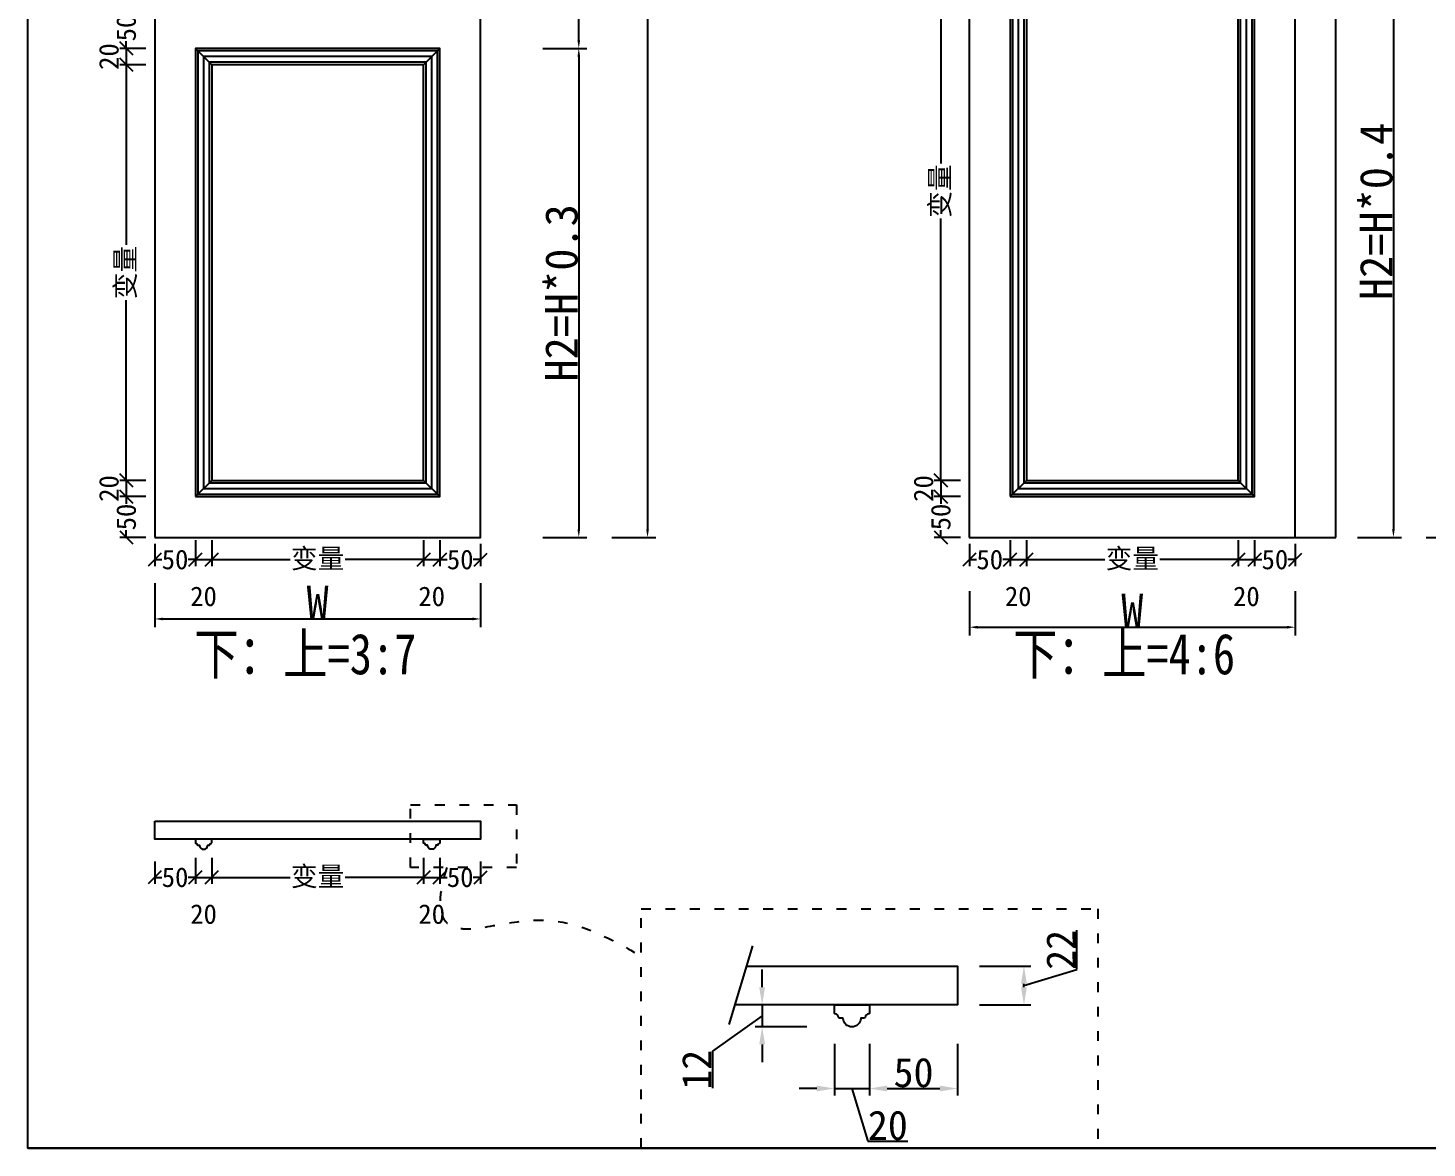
# Model space of a CAD drawing. Header units: millimetres. Extents: x 85186 to 129000, y -77269 to -36327.
# Drawn here: x 110554 to 112271, y -42972 to -41597 of the extents above; entities that cross this region are included whole.
import ezdxf

# ---------------------------------------------------------------- set-up
doc = ezdxf.new("R2010")
doc.units = ezdxf.units.MM
doc.linetypes.add('100', pattern=[30, 12, -18])
doc.styles.add('KLF-1_宋体', font='SimSun.ttf')
doc.styles.get("Standard").update_dxf_attribs({"font": 'SimSun.ttf'})
doc.styles.add('ZB_宋体', font='SimSun.ttf')
doc.styles.add('宋体', font='SimSun.ttf', dxfattribs={"width": 0.8})
doc.dimstyles.new('客来福-8', dxfattribs={"dimscale": 8, "dimtxt": 3, "dimasz": 2, "dimexe": 1, "dimexo": 1, "dimgap": 0.1, "dimtad": 0, "dimtxsty": '宋体', "dimblk": 'OBLIQUE', "dimcen": 2.5, "dimclrd": 256, "dimclre": 256, "dimclrt": 1, "dimadec": 0, "dimazin": 0, "dimtfac": 1, "dimtmove": 2, "dimatfit": 3, "dimldrblk": 'OPEN30', "dimfxl": 3, "dimfxlon": 1, "dimarcsym": 0})
doc.dimstyles.new('客来福标注小', dxfattribs={"dimscale": 20, "dimtxt": 2, "dimasz": 0.5, "dimexe": 0.5, "dimexo": 0, "dimgap": 0.05, "dimtad": 1, "dimdec": 0, "dimzin": 0, "dimdsep": 46, "dimtxsty": 'Standard', "dimcen": 0, "dimclrd": 256, "dimclre": 256, "dimclrt": 256, "dimadec": 0, "dimazin": 0, "dimtfac": 1, "dimtdec": 0, "dimtofl": 0, "dimtmove": 1, "dimatfit": 3, "dimfxl": 2.2, "dimfxlon": 1, "dimtolj": 1, "dimtzin": 0, "dimarcsym": 0})
doc.dimstyles.new('客来福衣柜标注大', dxfattribs={"dimscale": 20, "dimtxt": 2.5, "dimasz": 1.5, "dimexe": 0.6, "dimexo": 0, "dimgap": 0.1, "dimtad": 1, "dimdec": 0, "dimzin": 0, "dimdsep": 46, "dimtxsty": '宋体', "dimcen": 0, "dimclrd": 251, "dimclre": 251, "dimclrt": 256, "dimadec": 0, "dimazin": 0, "dimtfac": 1, "dimtdec": 0, "dimtofl": 0, "dimtmove": 1, "dimatfit": 3, "dimfxl": 3.8, "dimfxlon": 1, "dimtolj": 1, "dimtzin": 0, "dimarcsym": 0})

# ---------------------------------------------------------------- blocks, each defined once
blk = doc.blocks.new('*D2412')
at = {"lineweight": -2, "transparency": 16777216}
for p, q in [((111270, -40222.3), (111324, -40222.3)), ((111314, -40232.3), (111314, -42212.3)), ((111270, -42222.3), (111324, -42222.3))]:
    blk.add_line(p, q, dxfattribs=at)
at = {"transparency": 16777216}
for points in [[(111312.3, -40232.3), (111315.7, -40232.3), (111314, -40222.3)], [(111312.3, -42212.3), (111315.7, -42212.3), (111314, -42222.3)]]:
    blk.add_solid(points, dxfattribs=at)
at = {"layer": 'Defpoints', "color": 0, "transparency": 16777216}
for p in [(111203.5, -40222.3), (111203.5, -42222.3), (111314, -42222.3)]:
    blk.add_point(p, dxfattribs=at)
at = {"transparency": 16777216, "insert": (111293, -41222.3), "char_height": 40, "attachment_point": 5, "rotation": 90, "style": 'ZB_宋体'}
blk.add_mtext('\\A1;H', dxfattribs=at)
blk = doc.blocks.new('*D2413')
at = {"lineweight": -2, "transparency": 16777216}
for p, q in [((111185.6, -41622.3), (111239.6, -41622.3)), ((111229.6, -41632.3), (111229.6, -42212.3)), ((111185.6, -42222.3), (111239.6, -42222.3))]:
    blk.add_line(p, q, dxfattribs=at)
at = {"transparency": 16777216}
for points in [[(111228, -41632.3), (111231.3, -41632.3), (111229.6, -41622.3)], [(111228, -42212.3), (111231.3, -42212.3), (111229.6, -42222.3)]]:
    blk.add_solid(points, dxfattribs=at)
at = {"layer": 'Defpoints', "color": 0, "transparency": 16777216}
for p in [(111089.1, -41622.3), (111159.1, -42222.3), (111229.6, -42222.3)]:
    blk.add_point(p, dxfattribs=at)
at = {"transparency": 16777216, "insert": (111208.6, -41922.3), "char_height": 40, "attachment_point": 5, "rotation": 90, "style": 'ZB_宋体'}
blk.add_mtext('\\A1;H2=H*0.3', dxfattribs=at)
blk = doc.blocks.new('*D2414')
at = {"lineweight": -2, "transparency": 16777216}
for p, q in [((111185.6, -40222.3), (111239.6, -40222.3)), ((111229.6, -41612.3), (111229.6, -40232.3)), ((111185.6, -41622.3), (111239.6, -41622.3))]:
    blk.add_line(p, q, dxfattribs=at)
at = {"transparency": 16777216}
for points in [[(111228, -40232.3), (111231.3, -40232.3), (111229.6, -40222.3)], [(111228, -41612.3), (111231.3, -41612.3), (111229.6, -41622.3)]]:
    blk.add_solid(points, dxfattribs=at)
at = {"layer": 'Defpoints', "color": 0, "transparency": 16777216}
for p in [(111089.1, -40222.3), (111229.6, -40222.3), (111089.1, -41622.3)]:
    blk.add_point(p, dxfattribs=at)
at = {"transparency": 16777216, "insert": (111208.6, -40922.3), "char_height": 40, "attachment_point": 5, "rotation": 90, "style": 'ZB_宋体'}
blk.add_mtext('\\A1;H1=H*0.7', dxfattribs=at)
blk = doc.blocks.new('*D2415')
at = {"lineweight": -2, "transparency": 16777216}
for p, q in [((110709.1, -42278.4), (110709.1, -42332.4)), ((111109.1, -42278.4), (111109.1, -42332.4)), ((110719.1, -42322.4), (111099.1, -42322.4))]:
    blk.add_line(p, q, dxfattribs=at)
at = {"transparency": 16777216}
for points in [[(110719.1, -42320.7), (110719.1, -42324.1), (110709.1, -42322.4)], [(111099.1, -42320.7), (111099.1, -42324.1), (111109.1, -42322.4)]]:
    blk.add_solid(points, dxfattribs=at)
at = {"layer": 'Defpoints', "color": 0, "transparency": 16777216}
for p in [(110709.1, -42150), (111109.1, -42150), (111109.1, -42322.4)]:
    blk.add_point(p, dxfattribs=at)
at = {"transparency": 16777216, "insert": (110909.1, -42301.4), "char_height": 40, "attachment_point": 5}
blk.add_mtext('\\A1;W', dxfattribs=at)
blk = doc.blocks.new('*D2416')
at = {"lineweight": -2, "transparency": 16777216}
for p, q in [((112269.8, -40222.3), (112323.8, -40222.3)), ((112313.8, -40232.3), (112313.8, -42212.3)), ((112269.8, -42222.3), (112323.8, -42222.3))]:
    blk.add_line(p, q, dxfattribs=at)
at = {"transparency": 16777216}
for points in [[(112312.2, -40232.3), (112315.5, -40232.3), (112313.8, -40222.3)], [(112312.2, -42212.3), (112315.5, -42212.3), (112313.8, -42222.3)]]:
    blk.add_solid(points, dxfattribs=at)
at = {"layer": 'Defpoints', "color": 0, "transparency": 16777216}
for p in [(112203.3, -40222.3), (112203.3, -42222.3), (112313.8, -42222.3)]:
    blk.add_point(p, dxfattribs=at)
at = {"transparency": 16777216, "insert": (112292.8, -41222.3), "char_height": 40, "attachment_point": 5, "rotation": 90, "style": 'ZB_宋体'}
blk.add_mtext('\\A1;H', dxfattribs=at)
blk = doc.blocks.new('*D2417')
at = {"lineweight": -2, "transparency": 16777216}
for p, q in [((112185.5, -41422.3), (112239.5, -41422.3)), ((112229.5, -41432.3), (112229.5, -42212.3)), ((112185.5, -42222.3), (112239.5, -42222.3))]:
    blk.add_line(p, q, dxfattribs=at)
at = {"transparency": 16777216}
for points in [[(112227.8, -41432.3), (112231.1, -41432.3), (112229.5, -41422.3)], [(112227.8, -42212.3), (112231.1, -42212.3), (112229.5, -42222.3)]]:
    blk.add_solid(points, dxfattribs=at)
at = {"layer": 'Defpoints', "color": 0, "transparency": 16777216}
for p in [(112089, -41422.3), (112159, -42222.3), (112229.5, -42222.3)]:
    blk.add_point(p, dxfattribs=at)
at = {"transparency": 16777216, "insert": (112208.5, -41822.3), "char_height": 40, "attachment_point": 5, "rotation": 90, "style": 'ZB_宋体'}
blk.add_mtext('\\A1;H2=H*0.4', dxfattribs=at)
blk = doc.blocks.new('*D2419')
at = {"lineweight": -2, "transparency": 16777216}
for p, q in [((111709, -42288.5), (111709, -42342.5)), ((112109, -42288.5), (112109, -42342.5)), ((111719, -42332.5), (112099, -42332.5))]:
    blk.add_line(p, q, dxfattribs=at)
at = {"transparency": 16777216}
for points in [[(111719, -42330.9), (111719, -42334.2), (111709, -42332.5)], [(112099, -42330.9), (112099, -42334.2), (112109, -42332.5)]]:
    blk.add_solid(points, dxfattribs=at)
at = {"layer": 'Defpoints', "color": 0, "transparency": 16777216}
for p in [(111709, -42160.2), (112109, -42160.2), (112109, -42332.5)]:
    blk.add_point(p, dxfattribs=at)
at = {"transparency": 16777216, "insert": (111909, -42311.5), "char_height": 40, "attachment_point": 5}
blk.add_mtext('\\A1;W', dxfattribs=at)
blk = doc.blocks.new('_Oblique')
at = {"color": 0, "linetype": 'ByBlock', "lineweight": -2}
blk.add_line((-0.5, -0.5), (0.5, 0.5), dxfattribs=at)
blk = doc.blocks.new('*D2425')
at = {"lineweight": -2, "transparency": 16777216}
for p, q in [((110698.2, -41622.3), (110666.2, -41622.3)), ((110674.2, -41622.3), (110674.2, -41642.3)), ((110698.2, -41642.3), (110666.2, -41642.3))]:
    blk.add_line(p, q, dxfattribs=at)
at = {"layer": 'Defpoints', "color": 0, "transparency": 16777216}
for p in [(110753.3, -41622.3), (110674.2, -41642.3), (110766.7, -41642.3)]:
    blk.add_point(p, dxfattribs=at)
at = {"lineweight": -2, "transparency": 16777216, "xscale": 16, "yscale": 16, "zscale": 16}
for p, rotation in [((110674.2, -41622.3), 90), ((110674.2, -41642.3), 270)]:
    blk.add_blockref('_Oblique', p, dxfattribs=dict(at, rotation=rotation))
at = {"color": 1, "transparency": 16777216, "insert": (110653, -41632.3), "char_height": 24, "attachment_point": 5, "rotation": 90, "style": 'KLF-1_宋体'}
blk.add_mtext('20', dxfattribs=at)
blk = doc.blocks.new('_Open30')
at = {"color": 0, "linetype": 'ByBlock', "lineweight": -2}
for p, q in [((-1, 0.27), (0, 0)), ((0, 0), (-1, -0.27)), ((0, 0), (-1, 0))]:
    blk.add_line(p, q, dxfattribs=at)
blk = doc.blocks.new('*D2426')
at = {"lineweight": -2, "transparency": 16777216}
for p, q in [((110698.2, -41642.3), (110666.2, -41642.3)), ((110674.2, -41642.3), (110674.2, -41863.5)), ((110674.2, -42152.3), (110674.2, -41931.1)), ((110698.2, -42152.3), (110666.2, -42152.3))]:
    blk.add_line(p, q, dxfattribs=at)
at = {"layer": 'Defpoints', "color": 0, "transparency": 16777216}
for p in [(110766.7, -41642.3), (110674.2, -42152.3), (110766.7, -42152.3)]:
    blk.add_point(p, dxfattribs=at)
at = {"lineweight": -2, "transparency": 16777216, "xscale": 16, "yscale": 16, "zscale": 16}
for p, rotation in [((110674.2, -41642.3), 90), ((110674.2, -42152.3), 270)]:
    blk.add_blockref('_Oblique', p, dxfattribs=dict(at, rotation=rotation))
at = {"color": 1, "transparency": 16777216, "insert": (110674.2, -41897.3), "char_height": 24, "attachment_point": 5, "rotation": 90, "style": 'KLF-1_宋体'}
blk.add_mtext('变量', dxfattribs=at)
blk = doc.blocks.new('*D2427')
at = {"lineweight": -2, "transparency": 16777216}
for p, q in [((110698.2, -42152.3), (110666.2, -42152.3)), ((110674.2, -42152.3), (110674.2, -42172.3)), ((110698.2, -42172.3), (110666.2, -42172.3))]:
    blk.add_line(p, q, dxfattribs=at)
at = {"layer": 'Defpoints', "color": 0, "transparency": 16777216}
for p in [(110766.7, -42152.3), (110674.2, -42172.3), (110768.9, -42172.3)]:
    blk.add_point(p, dxfattribs=at)
at = {"lineweight": -2, "transparency": 16777216, "xscale": 16, "yscale": 16, "zscale": 16}
for p, rotation in [((110674.2, -42152.3), 90), ((110674.2, -42172.3), 270)]:
    blk.add_blockref('_Oblique', p, dxfattribs=dict(at, rotation=rotation))
at = {"color": 1, "transparency": 16777216, "insert": (110653, -42162.3), "char_height": 24, "attachment_point": 5, "rotation": 90, "style": 'KLF-1_宋体'}
blk.add_mtext('20', dxfattribs=at)
blk = doc.blocks.new('*D2428')
at = {"lineweight": -2, "transparency": 16777216}
for p, q in [((110698.2, -42172.3), (110666.2, -42172.3)), ((110674.2, -42172.3), (110674.2, -42181.2)), ((110698.2, -42222.3), (110666.2, -42222.3)), ((110674.2, -42222.3), (110674.2, -42213.4))]:
    blk.add_line(p, q, dxfattribs=at)
at = {"layer": 'Defpoints', "color": 0, "transparency": 16777216}
for p in [(110768.9, -42172.3), (110674.2, -42222.3), (110761.1, -42222.3)]:
    blk.add_point(p, dxfattribs=at)
at = {"lineweight": -2, "transparency": 16777216, "xscale": 16, "yscale": 16, "zscale": 16}
for p, rotation in [((110674.2, -42172.3), 90), ((110674.2, -42222.3), 270)]:
    blk.add_blockref('_Oblique', p, dxfattribs=dict(at, rotation=rotation))
at = {"color": 1, "transparency": 16777216, "insert": (110674.2, -42197.3), "char_height": 24, "attachment_point": 5, "rotation": 90, "style": 'KLF-1_宋体'}
blk.add_mtext('50', dxfattribs=at)
blk = doc.blocks.new('*D2429')
at = {"lineweight": -2, "transparency": 16777216}
for p, q in [((110709.1, -42230.3), (110709.1, -42257.6)), ((110759.1, -42225.6), (110759.1, -42257.6)), ((110709.1, -42249.6), (110718, -42249.6)), ((110759.1, -42249.6), (110750.2, -42249.6))]:
    blk.add_line(p, q, dxfattribs=at)
at = {"layer": 'Defpoints', "color": 0, "transparency": 16777216}
for p in [(110759.1, -42172.3), (110709.1, -42222.3), (110759.1, -42249.6)]:
    blk.add_point(p, dxfattribs=at)
at = {"lineweight": -2, "transparency": 16777216, "xscale": 16, "yscale": 16, "zscale": 16, "rotation": 180}
blk.add_blockref('_Oblique', (110709.1, -42249.6), dxfattribs=at)
at = {"lineweight": -2, "transparency": 16777216, "xscale": 16, "yscale": 16, "zscale": 16}
blk.add_blockref('_Oblique', (110759.1, -42249.6), dxfattribs=at)
at = {"color": 1, "transparency": 16777216, "insert": (110734.1, -42249.6), "char_height": 24, "attachment_point": 5, "style": 'KLF-1_宋体'}
blk.add_mtext('50', dxfattribs=at)
blk = doc.blocks.new('*D2430')
at = {"lineweight": -2, "transparency": 16777216}
for p, q in [((110759.1, -42225.6), (110759.1, -42257.6)), ((110779.1, -42225.6), (110779.1, -42257.6)), ((110759.1, -42249.6), (110779.1, -42249.6))]:
    blk.add_line(p, q, dxfattribs=at)
at = {"layer": 'Defpoints', "color": 0, "transparency": 16777216}
for p in [(110779.1, -42152.3), (110759.1, -42172.3), (110779.1, -42249.6)]:
    blk.add_point(p, dxfattribs=at)
at = {"lineweight": -2, "transparency": 16777216, "xscale": 16, "yscale": 16, "zscale": 16, "rotation": 180}
blk.add_blockref('_Oblique', (110759.1, -42249.6), dxfattribs=at)
at = {"lineweight": -2, "transparency": 16777216, "xscale": 16, "yscale": 16, "zscale": 16}
blk.add_blockref('_Oblique', (110779.1, -42249.6), dxfattribs=at)
at = {"color": 1, "transparency": 16777216, "insert": (110769.1, -42294.8), "char_height": 24, "attachment_point": 5, "style": 'KLF-1_宋体'}
blk.add_mtext('20', dxfattribs=at)
blk = doc.blocks.new('*D2431')
at = {"lineweight": -2, "transparency": 16777216}
for p, q in [((110779.1, -42225.6), (110779.1, -42257.6)), ((111039.1, -42225.6), (111039.1, -42257.6)), ((110779.1, -42249.6), (110875.3, -42249.6)), ((111039.1, -42249.6), (110942.9, -42249.6))]:
    blk.add_line(p, q, dxfattribs=at)
at = {"layer": 'Defpoints', "color": 0, "transparency": 16777216}
for p in [(110779.1, -42152.3), (111039.1, -42152.3), (111039.1, -42249.6)]:
    blk.add_point(p, dxfattribs=at)
at = {"lineweight": -2, "transparency": 16777216, "xscale": 16, "yscale": 16, "zscale": 16, "rotation": 180}
blk.add_blockref('_Oblique', (110779.1, -42249.6), dxfattribs=at)
at = {"lineweight": -2, "transparency": 16777216, "xscale": 16, "yscale": 16, "zscale": 16}
blk.add_blockref('_Oblique', (111039.1, -42249.6), dxfattribs=at)
at = {"color": 1, "transparency": 16777216, "insert": (110909.1, -42249.6), "char_height": 24, "attachment_point": 5, "style": 'KLF-1_宋体'}
blk.add_mtext('变量', dxfattribs=at)
blk = doc.blocks.new('*D2432')
at = {"lineweight": -2, "transparency": 16777216}
for p, q in [((111039.1, -42225.6), (111039.1, -42257.6)), ((111059.1, -42225.6), (111059.1, -42257.6)), ((111039.1, -42249.6), (111059.1, -42249.6))]:
    blk.add_line(p, q, dxfattribs=at)
at = {"layer": 'Defpoints', "color": 0, "transparency": 16777216}
for p in [(111039.1, -42152.3), (111059.1, -42172.3), (111059.1, -42249.6)]:
    blk.add_point(p, dxfattribs=at)
at = {"lineweight": -2, "transparency": 16777216, "xscale": 16, "yscale": 16, "zscale": 16, "rotation": 180}
blk.add_blockref('_Oblique', (111039.1, -42249.6), dxfattribs=at)
at = {"lineweight": -2, "transparency": 16777216, "xscale": 16, "yscale": 16, "zscale": 16}
blk.add_blockref('_Oblique', (111059.1, -42249.6), dxfattribs=at)
at = {"color": 1, "transparency": 16777216, "insert": (111049.1, -42294.8), "char_height": 24, "attachment_point": 5, "style": 'KLF-1_宋体'}
blk.add_mtext('20', dxfattribs=at)
blk = doc.blocks.new('*D2433')
at = {"lineweight": -2, "transparency": 16777216}
for p, q in [((111059.1, -42225.6), (111059.1, -42257.6)), ((111109.1, -42230.3), (111109.1, -42257.6)), ((111059.1, -42249.6), (111068, -42249.6)), ((111109.1, -42249.6), (111100.2, -42249.6))]:
    blk.add_line(p, q, dxfattribs=at)
at = {"layer": 'Defpoints', "color": 0, "transparency": 16777216}
for p in [(111059.1, -42172.3), (111109.1, -42222.3), (111109.1, -42249.6)]:
    blk.add_point(p, dxfattribs=at)
at = {"lineweight": -2, "transparency": 16777216, "xscale": 16, "yscale": 16, "zscale": 16, "rotation": 180}
blk.add_blockref('_Oblique', (111059.1, -42249.6), dxfattribs=at)
at = {"lineweight": -2, "transparency": 16777216, "xscale": 16, "yscale": 16, "zscale": 16}
blk.add_blockref('_Oblique', (111109.1, -42249.6), dxfattribs=at)
at = {"color": 1, "transparency": 16777216, "insert": (111084.1, -42249.6), "char_height": 24, "attachment_point": 5, "style": 'KLF-1_宋体'}
blk.add_mtext('50', dxfattribs=at)
blk = doc.blocks.new('*D2434')
at = {"lineweight": -2, "transparency": 16777216}
for p, q in [((110759.1, -42615.5), (110759.1, -42647.5)), ((110709.1, -42620.2), (110709.1, -42647.5)), ((110709.1, -42639.5), (110718, -42639.5)), ((110759.1, -42639.5), (110750.2, -42639.5))]:
    blk.add_line(p, q, dxfattribs=at)
at = {"layer": 'Defpoints', "color": 0, "transparency": 16777216}
for p in [(110759.1, -42562.2), (110709.1, -42612.2), (110759.1, -42639.5)]:
    blk.add_point(p, dxfattribs=at)
at = {"lineweight": -2, "transparency": 16777216, "xscale": 16, "yscale": 16, "zscale": 16, "rotation": 180}
blk.add_blockref('_Oblique', (110709.1, -42639.5), dxfattribs=at)
at = {"lineweight": -2, "transparency": 16777216, "xscale": 16, "yscale": 16, "zscale": 16}
blk.add_blockref('_Oblique', (110759.1, -42639.5), dxfattribs=at)
at = {"color": 1, "transparency": 16777216, "insert": (110734.1, -42639.5), "char_height": 24, "attachment_point": 5, "style": 'KLF-1_宋体'}
blk.add_mtext('50', dxfattribs=at)
blk = doc.blocks.new('*D2435')
at = {"lineweight": -2, "transparency": 16777216}
for p, q in [((110759.1, -42615.5), (110759.1, -42647.5)), ((110779.1, -42615.5), (110779.1, -42647.5)), ((110759.1, -42639.5), (110779.1, -42639.5))]:
    blk.add_line(p, q, dxfattribs=at)
at = {"layer": 'Defpoints', "color": 0, "transparency": 16777216}
for p in [(110779.1, -42542.2), (110759.1, -42562.2), (110779.1, -42639.5)]:
    blk.add_point(p, dxfattribs=at)
at = {"lineweight": -2, "transparency": 16777216, "xscale": 16, "yscale": 16, "zscale": 16, "rotation": 180}
blk.add_blockref('_Oblique', (110759.1, -42639.5), dxfattribs=at)
at = {"lineweight": -2, "transparency": 16777216, "xscale": 16, "yscale": 16, "zscale": 16}
blk.add_blockref('_Oblique', (110779.1, -42639.5), dxfattribs=at)
at = {"color": 1, "transparency": 16777216, "insert": (110769.1, -42684.7), "char_height": 24, "attachment_point": 5, "style": 'KLF-1_宋体'}
blk.add_mtext('20', dxfattribs=at)
blk = doc.blocks.new('*D2436')
at = {"lineweight": -2, "transparency": 16777216}
for p, q in [((110779.1, -42615.5), (110779.1, -42647.5)), ((111039.1, -42615.5), (111039.1, -42647.5)), ((110779.1, -42639.5), (110875.3, -42639.5)), ((111039.1, -42639.5), (110942.9, -42639.5))]:
    blk.add_line(p, q, dxfattribs=at)
at = {"layer": 'Defpoints', "color": 0, "transparency": 16777216}
for p in [(110779.1, -42542.2), (111039.1, -42542.2), (111039.1, -42639.5)]:
    blk.add_point(p, dxfattribs=at)
at = {"lineweight": -2, "transparency": 16777216, "xscale": 16, "yscale": 16, "zscale": 16, "rotation": 180}
blk.add_blockref('_Oblique', (110779.1, -42639.5), dxfattribs=at)
at = {"lineweight": -2, "transparency": 16777216, "xscale": 16, "yscale": 16, "zscale": 16}
blk.add_blockref('_Oblique', (111039.1, -42639.5), dxfattribs=at)
at = {"color": 1, "transparency": 16777216, "insert": (110909.1, -42639.5), "char_height": 24, "attachment_point": 5, "style": 'KLF-1_宋体'}
blk.add_mtext('变量', dxfattribs=at)
blk = doc.blocks.new('*D2437')
at = {"lineweight": -2, "transparency": 16777216}
for p, q in [((111039.1, -42615.5), (111039.1, -42647.5)), ((111059.1, -42615.5), (111059.1, -42647.5)), ((111039.1, -42639.5), (111059.1, -42639.5))]:
    blk.add_line(p, q, dxfattribs=at)
at = {"layer": 'Defpoints', "color": 0, "transparency": 16777216}
for p in [(111039.1, -42542.2), (111059.1, -42562.2), (111059.1, -42639.5)]:
    blk.add_point(p, dxfattribs=at)
at = {"lineweight": -2, "transparency": 16777216, "xscale": 16, "yscale": 16, "zscale": 16, "rotation": 180}
blk.add_blockref('_Oblique', (111039.1, -42639.5), dxfattribs=at)
at = {"lineweight": -2, "transparency": 16777216, "xscale": 16, "yscale": 16, "zscale": 16}
blk.add_blockref('_Oblique', (111059.1, -42639.5), dxfattribs=at)
at = {"color": 1, "transparency": 16777216, "insert": (111049.1, -42684.7), "char_height": 24, "attachment_point": 5, "style": 'KLF-1_宋体'}
blk.add_mtext('20', dxfattribs=at)
blk = doc.blocks.new('*D2438')
at = {"lineweight": -2, "transparency": 16777216}
for p, q in [((111059.1, -42615.5), (111059.1, -42647.5)), ((111109.1, -42620.2), (111109.1, -42647.5)), ((111059.1, -42639.5), (111068, -42639.5)), ((111109.1, -42639.5), (111100.2, -42639.5))]:
    blk.add_line(p, q, dxfattribs=at)
at = {"layer": 'Defpoints', "color": 0, "transparency": 16777216}
for p in [(111059.1, -42562.2), (111109.1, -42612.2), (111109.1, -42639.5)]:
    blk.add_point(p, dxfattribs=at)
at = {"lineweight": -2, "transparency": 16777216, "xscale": 16, "yscale": 16, "zscale": 16, "rotation": 180}
blk.add_blockref('_Oblique', (111059.1, -42639.5), dxfattribs=at)
at = {"lineweight": -2, "transparency": 16777216, "xscale": 16, "yscale": 16, "zscale": 16}
blk.add_blockref('_Oblique', (111109.1, -42639.5), dxfattribs=at)
at = {"color": 1, "transparency": 16777216, "insert": (111084.1, -42639.5), "char_height": 24, "attachment_point": 5, "style": 'KLF-1_宋体'}
blk.add_mtext('50', dxfattribs=at)
blk = doc.blocks.new('*D2439')
at = {"lineweight": -2, "transparency": 16777216}
for p, q in [((110698.2, -41572.3), (110666.2, -41572.3)), ((110674.2, -41572.3), (110674.2, -41581.2)), ((110698.2, -41622.3), (110666.2, -41622.3)), ((110674.2, -41622.3), (110674.2, -41613.4))]:
    blk.add_line(p, q, dxfattribs=at)
at = {"layer": 'Defpoints', "color": 0, "transparency": 16777216}
for p in [(110759.1, -41572.3), (110674.2, -41622.3), (110759.1, -41622.3)]:
    blk.add_point(p, dxfattribs=at)
at = {"lineweight": -2, "transparency": 16777216, "xscale": 16, "yscale": 16, "zscale": 16}
for p, rotation in [((110674.2, -41572.3), 90), ((110674.2, -41622.3), 270)]:
    blk.add_blockref('_Oblique', p, dxfattribs=dict(at, rotation=rotation))
at = {"color": 1, "transparency": 16777216, "insert": (110674.2, -41597.3), "char_height": 24, "attachment_point": 5, "rotation": 90, "style": 'KLF-1_宋体'}
blk.add_mtext('50', dxfattribs=at)
blk = doc.blocks.new('*D2443')
at = {"lineweight": -2, "transparency": 16777216}
for p, q in [((111698, -41442.3), (111666, -41442.3)), ((111674, -41442.3), (111674, -41763.5)), ((111674, -42152.3), (111674, -41831.1)), ((111698, -42152.3), (111666, -42152.3))]:
    blk.add_line(p, q, dxfattribs=at)
at = {"layer": 'Defpoints', "color": 0, "transparency": 16777216}
for p in [(111766.5, -41442.3), (111674, -42152.3), (111766.5, -42152.3)]:
    blk.add_point(p, dxfattribs=at)
at = {"lineweight": -2, "transparency": 16777216, "xscale": 16, "yscale": 16, "zscale": 16}
for p, rotation in [((111674, -41442.3), 90), ((111674, -42152.3), 270)]:
    blk.add_blockref('_Oblique', p, dxfattribs=dict(at, rotation=rotation))
at = {"color": 1, "transparency": 16777216, "insert": (111674, -41797.3), "char_height": 24, "attachment_point": 5, "rotation": 90, "style": 'KLF-1_宋体'}
blk.add_mtext('变量', dxfattribs=at)
blk = doc.blocks.new('*D2444')
at = {"lineweight": -2, "transparency": 16777216}
for p, q in [((111698, -42152.3), (111666, -42152.3)), ((111674, -42152.3), (111674, -42172.3)), ((111698, -42172.3), (111666, -42172.3))]:
    blk.add_line(p, q, dxfattribs=at)
at = {"layer": 'Defpoints', "color": 0, "transparency": 16777216}
for p in [(111766.5, -42152.3), (111674, -42172.3), (111768.8, -42172.3)]:
    blk.add_point(p, dxfattribs=at)
at = {"lineweight": -2, "transparency": 16777216, "xscale": 16, "yscale": 16, "zscale": 16}
for p, rotation in [((111674, -42152.3), 90), ((111674, -42172.3), 270)]:
    blk.add_blockref('_Oblique', p, dxfattribs=dict(at, rotation=rotation))
at = {"color": 1, "transparency": 16777216, "insert": (111652.8, -42162.3), "char_height": 24, "attachment_point": 5, "rotation": 90, "style": 'KLF-1_宋体'}
blk.add_mtext('20', dxfattribs=at)
blk = doc.blocks.new('*D2445')
at = {"lineweight": -2, "transparency": 16777216}
for p, q in [((111698, -42172.3), (111666, -42172.3)), ((111674, -42172.3), (111674, -42181.2)), ((111698, -42222.3), (111666, -42222.3)), ((111674, -42222.3), (111674, -42213.4))]:
    blk.add_line(p, q, dxfattribs=at)
at = {"layer": 'Defpoints', "color": 0, "transparency": 16777216}
for p in [(111768.8, -42172.3), (111674, -42222.3), (111761, -42222.3)]:
    blk.add_point(p, dxfattribs=at)
at = {"lineweight": -2, "transparency": 16777216, "xscale": 16, "yscale": 16, "zscale": 16}
for p, rotation in [((111674, -42172.3), 90), ((111674, -42222.3), 270)]:
    blk.add_blockref('_Oblique', p, dxfattribs=dict(at, rotation=rotation))
at = {"color": 1, "transparency": 16777216, "insert": (111674, -42197.3), "char_height": 24, "attachment_point": 5, "rotation": 90, "style": 'KLF-1_宋体'}
blk.add_mtext('50', dxfattribs=at)
blk = doc.blocks.new('*D2446')
at = {"lineweight": -2, "transparency": 16777216}
for p, q in [((111709, -42230.3), (111709, -42257.6)), ((111759, -42225.6), (111759, -42257.6)), ((111709, -42249.6), (111717.9, -42249.6)), ((111759, -42249.6), (111750, -42249.6))]:
    blk.add_line(p, q, dxfattribs=at)
at = {"layer": 'Defpoints', "color": 0, "transparency": 16777216}
for p in [(111759, -42172.3), (111709, -42222.3), (111759, -42249.6)]:
    blk.add_point(p, dxfattribs=at)
at = {"lineweight": -2, "transparency": 16777216, "xscale": 16, "yscale": 16, "zscale": 16, "rotation": 180}
blk.add_blockref('_Oblique', (111709, -42249.6), dxfattribs=at)
at = {"lineweight": -2, "transparency": 16777216, "xscale": 16, "yscale": 16, "zscale": 16}
blk.add_blockref('_Oblique', (111759, -42249.6), dxfattribs=at)
at = {"color": 1, "transparency": 16777216, "insert": (111734, -42249.6), "char_height": 24, "attachment_point": 5, "style": 'KLF-1_宋体'}
blk.add_mtext('50', dxfattribs=at)
blk = doc.blocks.new('*D2447')
at = {"lineweight": -2, "transparency": 16777216}
for p, q in [((111759, -42225.6), (111759, -42257.6)), ((111779, -42225.6), (111779, -42257.6)), ((111759, -42249.6), (111779, -42249.6))]:
    blk.add_line(p, q, dxfattribs=at)
at = {"layer": 'Defpoints', "color": 0, "transparency": 16777216}
for p in [(111779, -42152.3), (111759, -42172.3), (111779, -42249.6)]:
    blk.add_point(p, dxfattribs=at)
at = {"lineweight": -2, "transparency": 16777216, "xscale": 16, "yscale": 16, "zscale": 16, "rotation": 180}
blk.add_blockref('_Oblique', (111759, -42249.6), dxfattribs=at)
at = {"lineweight": -2, "transparency": 16777216, "xscale": 16, "yscale": 16, "zscale": 16}
blk.add_blockref('_Oblique', (111779, -42249.6), dxfattribs=at)
at = {"color": 1, "transparency": 16777216, "insert": (111769, -42294.8), "char_height": 24, "attachment_point": 5, "style": 'KLF-1_宋体'}
blk.add_mtext('20', dxfattribs=at)
blk = doc.blocks.new('*D2448')
at = {"lineweight": -2, "transparency": 16777216}
for p, q in [((111779, -42225.6), (111779, -42257.6)), ((112039, -42225.6), (112039, -42257.6)), ((111779, -42249.6), (111875.2, -42249.6)), ((112039, -42249.6), (111942.7, -42249.6))]:
    blk.add_line(p, q, dxfattribs=at)
at = {"layer": 'Defpoints', "color": 0, "transparency": 16777216}
for p in [(111779, -42152.3), (112039, -42152.3), (112039, -42249.6)]:
    blk.add_point(p, dxfattribs=at)
at = {"lineweight": -2, "transparency": 16777216, "xscale": 16, "yscale": 16, "zscale": 16, "rotation": 180}
blk.add_blockref('_Oblique', (111779, -42249.6), dxfattribs=at)
at = {"lineweight": -2, "transparency": 16777216, "xscale": 16, "yscale": 16, "zscale": 16}
blk.add_blockref('_Oblique', (112039, -42249.6), dxfattribs=at)
at = {"color": 1, "transparency": 16777216, "insert": (111909, -42249.6), "char_height": 24, "attachment_point": 5, "style": 'KLF-1_宋体'}
blk.add_mtext('变量', dxfattribs=at)
blk = doc.blocks.new('*D2449')
at = {"lineweight": -2, "transparency": 16777216}
for p, q in [((112039, -42225.6), (112039, -42257.6)), ((112059, -42225.6), (112059, -42257.6)), ((112039, -42249.6), (112059, -42249.6))]:
    blk.add_line(p, q, dxfattribs=at)
at = {"layer": 'Defpoints', "color": 0, "transparency": 16777216}
for p in [(112039, -42152.3), (112059, -42172.3), (112059, -42249.6)]:
    blk.add_point(p, dxfattribs=at)
at = {"lineweight": -2, "transparency": 16777216, "xscale": 16, "yscale": 16, "zscale": 16, "rotation": 180}
blk.add_blockref('_Oblique', (112039, -42249.6), dxfattribs=at)
at = {"lineweight": -2, "transparency": 16777216, "xscale": 16, "yscale": 16, "zscale": 16}
blk.add_blockref('_Oblique', (112059, -42249.6), dxfattribs=at)
at = {"color": 1, "transparency": 16777216, "insert": (112049, -42294.8), "char_height": 24, "attachment_point": 5, "style": 'KLF-1_宋体'}
blk.add_mtext('20', dxfattribs=at)
blk = doc.blocks.new('*D2450')
at = {"lineweight": -2, "transparency": 16777216}
for p, q in [((112059, -42225.6), (112059, -42257.6)), ((112109, -42230.3), (112109, -42257.6)), ((112059, -42249.6), (112067.9, -42249.6)), ((112109, -42249.6), (112100, -42249.6))]:
    blk.add_line(p, q, dxfattribs=at)
at = {"layer": 'Defpoints', "color": 0, "transparency": 16777216}
for p in [(112059, -42172.3), (112109, -42222.3), (112109, -42249.6)]:
    blk.add_point(p, dxfattribs=at)
at = {"lineweight": -2, "transparency": 16777216, "xscale": 16, "yscale": 16, "zscale": 16, "rotation": 180}
blk.add_blockref('_Oblique', (112059, -42249.6), dxfattribs=at)
at = {"lineweight": -2, "transparency": 16777216, "xscale": 16, "yscale": 16, "zscale": 16}
blk.add_blockref('_Oblique', (112109, -42249.6), dxfattribs=at)
at = {"color": 1, "transparency": 16777216, "insert": (112084, -42249.6), "char_height": 24, "attachment_point": 5, "style": 'KLF-1_宋体'}
blk.add_mtext('50', dxfattribs=at)
blk = doc.blocks.new('fsddss')
at = {"color": 253}
blk.add_line((472348.54, -312262.9), (472335.19, -312307.57), dxfattribs=at)
blk.add_lwpolyline([(472345.08, -312274.47), (472465.14, -312274.47), (472465.14, -312296.47), (472338.51, -312296.47)])
at = {"color": 252}
blk.add_lwpolyline([(472400.15, -312304.34, 0.392661), (472399.75, -312303.97), (472398.02, -312303.97, -0.379194), (472397.62, -312303.62, 0.344968), (472395.49, -312301.48, -0.379194), (472395.14, -312301.09), (472395.14, -312296.47), (472415.14, -312296.47), (472415.14, -312301.1, -0.370694), (472414.8, -312301.5, 0.328374), (472412.67, -312303.63, -0.370694), (472412.27, -312303.97), (472410.52, -312303.97, 0.392661), (472410.13, -312304.34, -0.928477)], format="xyb", close=True, dxfattribs=at)
blk = doc.blocks.new('*D13')
at = {"color": 251, "lineweight": -2, "transparency": 16777216}
for p, q in [((471348.9, -332357.8), (471348.9, -332290.4)), ((471182.9, -332351.8), (471270.9, -332351.8)), ((471258.9, -332384.8), (471348.9, -332357.8)), ((471258.9, -332387.8), (471258.9, -332381.8)), ((471182.9, -332417.8), (471270.9, -332417.8))]:
    blk.add_line(p, q, dxfattribs=at)
at = {"color": 251, "transparency": 16777216}
for points in [[(471253.9, -332381.8), (471263.9, -332381.8), (471258.9, -332351.8)], [(471253.9, -332387.8), (471263.9, -332387.8), (471258.9, -332417.8)]]:
    blk.add_solid(points, dxfattribs=at)
at = {"layer": 'Defpoints', "color": 0, "transparency": 16777216}
for p in [(471071, -332351.8), (471258.9, -332351.8), (471071, -332417.8)]:
    blk.add_point(p, dxfattribs=at)
at = {"transparency": 16777216, "insert": (471321.9, -332324.1), "char_height": 50, "attachment_point": 5, "rotation": 90}
blk.add_mtext('\\A1;22', dxfattribs=at)
blk = doc.blocks.new('*D17')
at = {"color": 251, "lineweight": -2, "transparency": 16777216}
for p, q in [((470935.7, -332484.4), (470935.7, -332572.4)), ((470995.7, -332484.4), (470995.7, -332572.4)), ((470905.7, -332560.4), (470875.7, -332560.4)), ((470935.7, -332560.4), (470995.7, -332560.4)), ((470965.7, -332560.4), (470992.7, -332650.4)), ((471025.7, -332560.4), (471055.7, -332560.4)), ((470992.7, -332650.4), (471061, -332650.4))]:
    blk.add_line(p, q, dxfattribs=at)
at = {"color": 251, "transparency": 16777216}
for points in [[(470905.7, -332555.4), (470905.7, -332565.4), (470935.7, -332560.4)], [(471025.7, -332555.4), (471025.7, -332565.4), (470995.7, -332560.4)]]:
    blk.add_solid(points, dxfattribs=at)
at = {"layer": 'Defpoints', "color": 0, "transparency": 16777216}
for p in [(470935.7, -332417.8), (470995.7, -332417.8), (470995.7, -332560.4)]:
    blk.add_point(p, dxfattribs=at)
at = {"transparency": 16777216, "insert": (471026.9, -332623.4), "char_height": 50, "attachment_point": 5}
blk.add_mtext('\\A1;20', dxfattribs=at)
blk = doc.blocks.new('*D16')
at = {"color": 251, "lineweight": -2, "transparency": 16777216}
for p, q in [((470812.6, -332387.8), (470812.6, -332357.8)), ((470888.6, -332417.8), (470800.6, -332417.8)), ((470812.6, -332417.8), (470812.6, -332455.3)), ((470812.6, -332436.6), (470728, -332497)), ((470888.6, -332455.3), (470800.6, -332455.3)), ((470728, -332497), (470728, -332560)), ((470812.6, -332485.3), (470812.6, -332515.3))]:
    blk.add_line(p, q, dxfattribs=at)
at = {"color": 251, "transparency": 16777216}
for points in [[(470807.6, -332387.8), (470817.6, -332387.8), (470812.6, -332417.8)], [(470807.6, -332485.3), (470817.6, -332485.3), (470812.6, -332455.3)]]:
    blk.add_solid(points, dxfattribs=at)
at = {"layer": 'Defpoints', "color": 0, "transparency": 16777216}
for p in [(470965.7, -332417.8), (470812.6, -332455.3), (470965.7, -332455.3)]:
    blk.add_point(p, dxfattribs=at)
at = {"transparency": 16777216, "insert": (470701, -332528.5), "char_height": 50, "attachment_point": 5, "rotation": 90}
blk.add_mtext('\\A1;12', dxfattribs=at)
blk = doc.blocks.new('*D15')
at = {"color": 251, "lineweight": -2, "transparency": 16777216}
for p, q in [((470995.7, -332484.4), (470995.7, -332572.4)), ((471145.7, -332484.4), (471145.7, -332572.4)), ((471025.7, -332560.4), (471115.7, -332560.4))]:
    blk.add_line(p, q, dxfattribs=at)
at = {"color": 251, "transparency": 16777216}
for points in [[(471025.7, -332555.4), (471025.7, -332565.4), (470995.7, -332560.4)], [(471115.7, -332555.4), (471115.7, -332565.4), (471145.7, -332560.4)]]:
    blk.add_solid(points, dxfattribs=at)
at = {"layer": 'Defpoints', "color": 0, "transparency": 16777216}
for p in [(470995.7, -332417.8), (471145.7, -332417.8), (471145.7, -332560.4)]:
    blk.add_point(p, dxfattribs=at)
at = {"transparency": 16777216, "insert": (471070.7, -332533.4), "char_height": 50, "attachment_point": 5}
blk.add_mtext('\\A1;50', dxfattribs=at)
blk = doc.blocks.new('dd')
at = {"color": 253, "xscale": 3, "yscale": 3, "zscale": 3}
blk.add_blockref('fsddss', (-946249.7, 604471.6), dxfattribs=at)
at = {"color": 253}
dim = blk.add_linear_dim(base=(471258.9, -332351.8), p1=(471071, -332417.8), p2=(471071, -332351.8), angle=90, text='22', dimstyle='客来福衣柜标注大', dxfattribs=at)
dim.commit()
dim.dimension.update_dxf_attribs({"geometry": '*D13', "text_midpoint": (471321.9, -332355.8)})
dim = blk.add_linear_dim(base=(470812.6, -332455.3), p1=(470965.7, -332417.8), p2=(470965.7, -332455.3), angle=90, text='12', dimstyle='客来福衣柜标注大', dxfattribs=at)
dim.commit()
dim.dimension.update_dxf_attribs({"geometry": '*D16', "text_midpoint": (470728, -332499), "dimtype": 128})
for base, p1, p2, text, picture, middle in [((470995.7, -332560.4), (470935.7, -332417.8), (470995.7, -332417.8), '20', '*D17', (470994.7, -332623.4)), ((471145.7, -332560.4), (470995.7, -332417.8), (471145.7, -332417.8), '50', '*D15', (471070.7, -332533.4))]:
    dim = blk.add_linear_dim(base=base, p1=p1, p2=p2, text=text, dimstyle='客来福衣柜标注大', dxfattribs=at)
    dim.commit()
    dim.dimension.update_dxf_attribs({"geometry": picture, "text_midpoint": middle})

msp = doc.modelspace()

# ---------------------------------------------------------------- linework, layer by layer
for p, q in [((112158.959, -42222.322), (112158.959, -41352.322)), ((111708.959, -42222.322), (112158.959, -42222.322)), ((110553.603, -42971.591), (113570.702, -42971.591))]:
    msp.add_line(p, q)
at = {"color": 0}
for p, q in [((110779.126, -41642.322), (110759.126, -41622.322)), ((111039.126, -41642.322), (111059.126, -41622.322)), ((110779.126, -42152.322), (110759.126, -42172.322)), ((111059.126, -42172.322), (111039.126, -42152.322)), ((111778.959, -42152.322), (111758.959, -42172.322)), ((112058.959, -42172.322), (112038.959, -42152.322))]:
    msp.add_line(p, q, dxfattribs=at)
msp.add_lwpolyline([(110553.603, -40082.897), (113570.702, -40082.897), (113570.702, -42971.591), (110553.603, -42971.591)], close=True, dxfattribs=at)
for points in [[(110709.126, -42222.322), (111109.126, -42222.322), (111109.126, -40222.322), (110709.126, -40222.322)], [(111708.959, -42222.322), (112108.959, -42222.322), (112108.959, -40222.322), (111708.959, -40222.322)], [(111758.959, -42172.322), (112058.959, -42172.322), (112058.959, -41422.322), (111758.959, -41422.322)], [(111778.959, -42152.322), (112038.959, -42152.322), (112038.959, -41442.322), (111778.959, -41442.322)], [(110759.126, -42172.322), (111059.126, -42172.322), (111059.126, -41622.322), (110759.126, -41622.322)], [(110779.126, -42152.322), (111039.126, -42152.322), (111039.126, -41642.322), (110779.126, -41642.322)], [(110709.126, -42570.56), (111109.126, -42570.56), (111109.126, -42592.56), (110709.126, -42592.56)]]:
    msp.add_lwpolyline(points, close=True)
at = {"color": 252}
for points in [[(111761.959, -42169.322), (112055.959, -42169.322), (112055.959, -41425.322), (111761.959, -41425.322)], [(111768.959, -42162.322), (112048.959, -42162.322), (112048.959, -41432.322), (111768.959, -41432.322)], [(111775.959, -42155.322), (112041.959, -42155.322), (112041.959, -41439.322), (111775.959, -41439.322)], [(110762.126, -42169.322), (111056.126, -42169.322), (111056.126, -41625.322), (110762.126, -41625.322)], [(110769.126, -42162.322), (111049.126, -42162.322), (111049.126, -41632.322), (110769.126, -41632.322)], [(110776.126, -42155.322), (111042.126, -42155.322), (111042.126, -41639.322), (110776.126, -41639.322)]]:
    msp.add_lwpolyline(points, close=True, dxfattribs=at)
at = {"color": 251, "linetype": '100'}
for points in [[(111023.078, -42550.67), (111153.317, -42550.67), (111153.317, -42627.265), (111023.078, -42627.265)], [(111306.089, -42678.2), (111866.624, -42678.2), (111866.624, -42971.591), (111306.089, -42971.591)]]:
    msp.add_lwpolyline(points, close=True, dxfattribs=at)
at = {"color": 252}
for points in [[(110774.112, -42600.43, -0.39266088), (110774.511, -42600.06), (110776.246, -42600.06, 0.37919363), (110776.643, -42599.708, -0.34496841), (110778.774, -42597.577, 0.37919363), (110779.126, -42597.18), (110779.126, -42592.56), (110759.126, -42592.56), (110759.126, -42597.193, 0.37069378), (110759.466, -42597.589, -0.32837446), (110761.597, -42599.72, 0.37069378), (110761.993, -42600.06), (110763.741, -42600.06, -0.39266088), (110764.139, -42600.43, 0.92847669)], [(111044.139, -42600.43, 0.39266088), (111043.741, -42600.06), (111042.006, -42600.06, -0.37919363), (111041.608, -42599.708, 0.34496841), (111039.477, -42597.577, -0.37919363), (111039.126, -42597.18), (111039.126, -42592.56), (111059.126, -42592.56), (111059.126, -42597.193, -0.37069378), (111058.786, -42597.589, 0.32837446), (111056.654, -42599.72, -0.37069378), (111056.259, -42600.06), (111054.511, -42600.06, 0.39266088), (111054.112, -42600.43, -0.92847669)]]:
    msp.add_lwpolyline(points, format="xyb", close=True, dxfattribs=at)
at = {"color": 251, "linetype": '100'}
msp.add_open_spline([(111067.558, -42627.265), (111049.385, -42685.739), (111080.964, -42719.103), (111189.679, -42673.672), (111272.924, -42716.65), (111306.089, -42736.179)], degree=3, knots=[0, 0, 0, 0, 129.65130543, 285.2320332, 400.54648289, 400.54648289, 400.54648289, 400.54648289], dxfattribs=at)

# ---------------------------------------------------------------- block references
at = {"color": 253, "xscale": 0.7200000000000001, "yscale": 0.7200000000000001, "zscale": 0.7200000000000001}
msp.add_blockref('dd', (-227530.417, 196544.898), dxfattribs=at)

# ---------------------------------------------------------------- texts
at = {"color": 0, "char_height": 50, "width": 365.74022, "attachment_point": 1, "style": '宋体'}
for s, insert in [('下：上=3:7', (110757.648, -42340.326)), ('下：上=4:6', (111762.646, -42340.326))]:
    msp.add_mtext(s, dxfattribs=dict(at, insert=insert))

# ---------------------------------------------------------------- dimensions: what is measured, and where the dimension line sits
at = {"color": 0}
for base, p1, p2, text, dimstyle, override, picture, middle in [((111229.64, -40222.322), (111089.126, -41622.322), (111089.126, -40222.322), 'H1=H*0.7', '客来福标注小', {"dimtxsty": 'ZB_宋体'}, '*D2414', (111208.64, -40922.322)), ((111313.993, -42222.322), (111203.513, -40222.322), (111203.513, -42222.322), 'H', '客来福标注小', {"dimtxsty": 'ZB_宋体'}, '*D2412', (111292.993, -41222.322)), ((112313.827, -42222.322), (112203.346, -40222.322), (112203.346, -42222.322), 'H', '客来福标注小', {"dimtxsty": 'ZB_宋体'}, '*D2416', (112292.827, -41222.322)), ((112229.473, -42222.322), (112088.959, -41422.322), (112158.959, -42222.322), 'H2=H*0.4', '客来福标注小', {"dimtxsty": 'ZB_宋体'}, '*D2417', (112208.473, -41822.322)), ((111674.031, -42152.322), (111766.519, -41442.322), (111766.519, -42152.322), '变量', '客来福-8', {"dimtxsty": 'KLF-1_宋体'}, '*D2443', (111674.031, -41797.322)), ((111229.64, -42222.322), (111089.126, -41622.322), (111159.126, -42222.322), 'H2=H*0.3', '客来福标注小', {"dimtxsty": 'ZB_宋体'}, '*D2413', (111208.64, -41922.322)), ((110674.197, -42152.322), (110766.686, -41642.322), (110766.686, -42152.322), '变量', '客来福-8', {"dimtxsty": 'KLF-1_宋体'}, '*D2426', (110674.197, -41897.322))]:
    dim = msp.add_linear_dim(base=base, p1=p1, p2=p2, angle=90, text=text, dimstyle=dimstyle, override=override, dxfattribs=at)
    dim.commit()
    dim.dimension.update_dxf_attribs({"geometry": picture, "text_midpoint": middle})
for base, p1, p2, picture, middle in [((110674.197, -41622.322), (110759.126, -41572.324), (110759.126, -41622.322), '*D2439', (110674.197, -41597.323)), ((110674.197, -41642.322), (110753.297, -41622.322), (110766.686, -41642.322), '*D2425', (110652.997, -41632.322)), ((110674.197, -42172.322), (110766.686, -42152.322), (110768.924, -42172.322), '*D2427', (110652.997, -42162.322)), ((111674.031, -42172.322), (111766.519, -42152.322), (111768.758, -42172.322), '*D2444', (111652.831, -42162.322)), ((110674.197, -42222.322), (110768.924, -42172.322), (110761.129, -42222.322), '*D2428', (110674.197, -42197.322)), ((111674.031, -42222.322), (111768.758, -42172.322), (111760.962, -42222.322), '*D2445', (111674.031, -42197.322))]:
    dim = msp.add_linear_dim(base=base, p1=p1, p2=p2, angle=90, dimstyle='客来福-8', override={"dimtxsty": 'KLF-1_宋体'}, dxfattribs=at)
    dim.commit()
    dim.dimension.update_dxf_attribs({"geometry": picture, "text_midpoint": middle})
for base, p1, p2, picture, middle in [((111109.126, -42322.415), (110709.126, -42150.034), (111109.126, -42150.034), '*D2415', (110909.126, -42301.415)), ((112108.959, -42332.532), (111708.959, -42160.151), (112108.959, -42160.151), '*D2419', (111908.959, -42311.532))]:
    dim = msp.add_linear_dim(base=base, p1=p1, p2=p2, text='W', dimstyle='客来福标注小', dxfattribs=at)
    dim.commit()
    dim.dimension.update_dxf_attribs({"geometry": picture, "text_midpoint": middle})
for base, p1, p2, picture, middle in [((110779.126, -42249.58), (110759.126, -42172.322), (110779.126, -42152.322), '*D2430', (110769.126, -42294.78)), ((111059.126, -42249.58), (111039.126, -42152.322), (111059.126, -42172.322), '*D2432', (111049.126, -42294.78)), ((111778.959, -42249.58), (111758.959, -42172.322), (111778.959, -42152.322), '*D2447', (111768.959, -42294.78)), ((112058.959, -42249.58), (112038.959, -42152.322), (112058.959, -42172.322), '*D2449', (112048.959, -42294.78)), ((110759.126, -42249.58), (110709.126, -42222.322), (110759.126, -42172.322), '*D2429', (110734.126, -42249.58)), ((111109.126, -42249.58), (111059.126, -42172.322), (111109.126, -42222.322), '*D2433', (111084.126, -42249.58)), ((111758.959, -42249.58), (111708.959, -42222.322), (111758.959, -42172.322), '*D2446', (111733.959, -42249.58)), ((112108.959, -42249.58), (112058.959, -42172.322), (112108.959, -42222.322), '*D2450', (112083.959, -42249.58)), ((110779.126, -42639.483), (110759.126, -42562.225), (110779.126, -42542.225), '*D2435', (110769.126, -42684.683)), ((111059.126, -42639.483), (111039.126, -42542.225), (111059.126, -42562.225), '*D2437', (111049.126, -42684.683)), ((110759.126, -42639.483), (110709.126, -42612.225), (110759.126, -42562.225), '*D2434', (110734.126, -42639.483)), ((111109.126, -42639.483), (111059.126, -42562.225), (111109.126, -42612.225), '*D2438', (111084.126, -42639.483))]:
    dim = msp.add_linear_dim(base=base, p1=p1, p2=p2, dimstyle='客来福-8', override={"dimtxsty": 'KLF-1_宋体'}, dxfattribs=at)
    dim.commit()
    dim.dimension.update_dxf_attribs({"geometry": picture, "text_midpoint": middle})
for base, p1, p2, picture, middle in [((111039.126, -42249.58), (110779.126, -42152.322), (111039.126, -42152.322), '*D2431', (110909.126, -42249.58)), ((112038.959, -42249.58), (111778.959, -42152.322), (112038.959, -42152.322), '*D2448', (111908.959, -42249.58)), ((111039.126, -42639.483), (110779.126, -42542.225), (111039.126, -42542.225), '*D2436', (110909.126, -42639.483))]:
    dim = msp.add_linear_dim(base=base, p1=p1, p2=p2, text='变量', dimstyle='客来福-8', override={"dimtxsty": 'KLF-1_宋体'}, dxfattribs=at)
    dim.commit()
    dim.dimension.update_dxf_attribs({"geometry": picture, "text_midpoint": middle})

doc.saveas('drawing.dxf')
